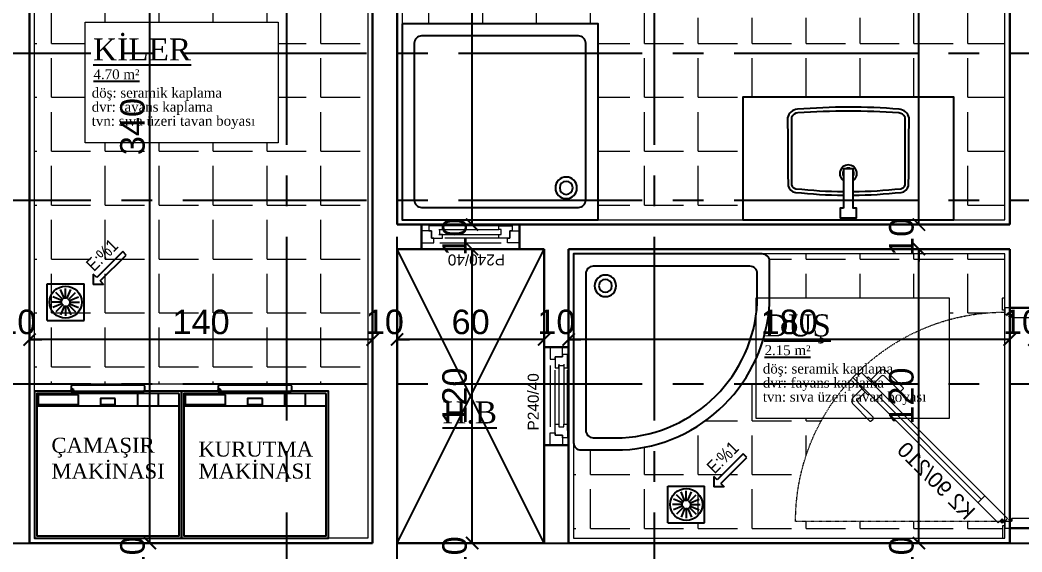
# Model space of a CAD drawing. Header units: millimetres. Extents: x 2778 to 13672, y 1832 to 5175.
# Drawn here: x 12277.3 to 12686.2, y 3661.6 to 3878.7 of the extents above; entities that cross this region are included whole.
import ezdxf

# ---------------------------------------------------------------- set-up
doc = ezdxf.new("R2010")
doc.units = ezdxf.units.MM
for name, pattern in [('CENTER2', [112.5, 75, -12.5, 12.5, -12.5]), ('DASHDOT2', [12.7, 6.35, -3.175, 0, -3.175]), ('DOTX2', [0.5, 0, -0.5])]:
    doc.linetypes.add(name, pattern=pattern)
doc.layers.add('7-DCR-FRN', color=8, linetype='Continuous')
doc.layers.add('Yazi', color=7, linetype='Continuous')
for name, color, linetype, lineweight in [('aks', 251, 'DASHDOT2', 35), ('duvar', 232, 'Continuous', 30), ('ince', 37, 'Continuous', 0), ('iz', 1, 'DOTX2', 20), ('kapı', 3, 'Continuous', 18), ('pencere', 4, 'Continuous', 18), ('sıva iç', 21, 'Continuous', 0), ('tefriş', 252, 'Continuous', 5), ('yazı', 11, 'Continuous', 20), ('z - tarama', 251, 'Continuous', 18), ('ölçü dış', 192, 'Continuous', 20), ('ÖLÇÜ İÇ', 7, 'Continuous', 9)]:
    doc.layers.add(name, color=color, linetype=linetype, lineweight=lineweight)
doc.styles.get("Standard").update_dxf_attribs({"font": 'arial.ttf'})
doc.styles.add('swis', font='swissc.ttf', dxfattribs={"height": 10})
doc.styles.add('Times roman', font='times.ttf')
doc.dimstyles.new('zulay iç ölçü', dxfattribs={"dimtxt": 10, "dimasz": 5, "dimexe": 0.18, "dimexo": 0, "dimgap": 2, "dimtad": 3, "dimdec": 0, "dimzin": 0, "dimdsep": 46, "dimtxsty": 'Standard', "dimblk": 'ARCHTICK', "dimcen": 0.09, "dimse1": 1, "dimse2": 1, "dimadec": 0, "dimazin": 0, "dimtfac": 1, "dimtdec": 0, "dimtix": 1, "dimtofl": 0, "dimtmove": 0, "dimatfit": 3, "dimldrblk": 'ARCHTICK', "dimfxl": 1, "dimtolj": 1, "dimtzin": 0, "dimarcsym": 0})
pattern_1 = [(0, (-1051519.92, 409725.164), (0, 22), [16, -6]), (90, (-1051519.92, 409725.164), (-22, 1e-15), [16, -6])]

# ---------------------------------------------------------------- blocks, each defined once
blk = doc.blocks.new('*U489')
at = {"layer": '7-DCR-FRN', "linetype": 'Continuous'}
for points in [[(15.5, 5, 0.414214), (15, 4.5), (15, 3, 0.414214), (15.5, 2.5), (44.5, 2.5, 0.414214), (45, 3), (45, 5), (60, 5), (60, 65), (0, 65), (0, 5)], [(45, 5), (15.5, 5, 0.414214), (15, 4.5), (15, 3, 0.414214), (15.5, 2.5), (44.5, 2.5, 0.414214), (45, 3)]]:
    blk.add_lwpolyline(points, format="xyb", close=True, dxfattribs=at)
for points in [[(1, 6), (59, 6), (59, 64), (1, 64)], [(1, 6), (59, 6), (59, 11), (1, 11)], [(1, 6), (18, 6), (18, 11), (1, 11)], [(27, 8), (33, 8), (33, 10.5), (27, 10.5)], [(42, 6.5), (58.5, 6.5), (58.5, 10.5), (42, 10.5)]]:
    blk.add_lwpolyline(points, close=True, dxfattribs=at)
blk.add_lwpolyline([(9.5, 6), (9.5, 11)], dxfattribs=at)
for radius in [0.5, 0.25]:
    blk.add_circle((44.5, 4.5), radius, dxfattribs=at)
blk = doc.blocks.new('eğim çizgisi')
at = {"layer": 'Yazi'}
for p, q in [((1343.11, 4120.2), (1332.51, 4109.59)), ((1333.92, 4108.18), (1344.53, 4118.78)), ((1344.53, 4118.78), (1343.11, 4120.2)), ((1331.09, 4111.01), (1331.09, 4106.76)), ((1332.51, 4109.59), (1331.09, 4111.01)), ((1312.34, 4092.04), (1312.34, 4107.04)), ((1312.34, 4107.04), (1327.34, 4107.04)), ((1327.34, 4092.04), (1327.34, 4107.04)), ((1335.34, 4106.76), (1331.09, 4106.76)), ((1333.92, 4108.18), (1335.34, 4106.76)), ((1318.54, 4100.08), (1314.65, 4101.7)), ((1318.85, 4100.54), (1315.87, 4103.52)), ((1319.31, 4100.84), (1317.69, 4104.74)), ((1319.84, 4100.95), (1319.84, 4105.17)), ((1320.38, 4100.84), (1322, 4104.74)), ((1320.84, 4100.54), (1323.82, 4103.52)), ((1321.14, 4100.08), (1325.04, 4101.7)), ((1318.44, 4099.54), (1314.22, 4099.54)), ((1318.54, 4099.01), (1314.65, 4097.39)), ((1318.85, 4098.55), (1315.87, 4095.57)), ((1319.31, 4098.24), (1317.69, 4094.35)), ((1319.84, 4098.14), (1319.84, 4093.92)), ((1320.38, 4098.24), (1322, 4094.35)), ((1320.84, 4098.55), (1323.82, 4095.57)), ((1321.14, 4099.01), (1325.04, 4097.39)), ((1321.25, 4099.54), (1325.47, 4099.54)), ((1312.34, 4092.04), (1327.34, 4092.04))]:
    blk.add_line(p, q, dxfattribs=at)
blk.add_circle((1319.84, 4099.54), 6.56, dxfattribs=at)
at = {"layer": 'Yazi', "style": 'swis'}
blk.add_text('E:%%%1', height=5.335, rotation=45, dxfattribs=at).set_placement((1331.42, 4111.73))
blk = doc.blocks.new('sadsfsfsf')
at = {"layer": 'ince'}
for p, q in [((0.7, 0), (-0.7, 0)), ((0, 0.7), (0, -0.7))]:
    blk.add_line(p, q, dxfattribs=at)
for radius in [0.6, 0.45]:
    blk.add_circle((0, 0), radius, dxfattribs=at)
blk = doc.blocks.new('eddeded')
at = {"layer": 'duvar'}
for p, q in [((-48.21, 54.38), (-38.21, 54.38)), ((-48.21, -35.62), (-38.21, -35.62))]:
    blk.add_line(p, q, dxfattribs=at)
at = {"layer": 'ince'}
blk.add_line((-26.6, -23.78), (15.13, 17.96), dxfattribs=at)
for points in [[(-50.21, 53.38), (-50.96, 53.38, -0.414214), (-51.21, 53.63), (-51.21, 58.13, -0.414214), (-50.96, 58.38), (-50.21, 58.38)], [(-36.21, 53.38), (-35.46, 53.38, 0.414214), (-35.21, 53.63), (-35.21, 58.13, 0.414214), (-35.46, 58.38), (-36.21, 58.38)], [(-50.21, -34.62), (-50.96, -34.62, 0.414214), (-51.21, -34.87), (-51.21, -39.37, 0.414214), (-50.96, -39.62), (-50.21, -39.62)], [(-36.21, -34.62), (-35.46, -34.62, -0.414214), (-35.21, -34.87), (-35.21, -39.37, -0.414214), (-35.46, -39.62), (-36.21, -39.62)]]:
    blk.add_lwpolyline(points, format="xyb", dxfattribs=at)
for points in [[(-39.11, 51.33), (-39.11, 50.38), (-37.81, 50.68), (-37.81, 50.81, -0.112206), (-37.91, 50.76), (-38.72, 50.57, -0.482314), (-39.02, 50.82), (-39.02, 51.24, -0.414214), (-38.77, 51.49), (-37.97, 51.49, -0.170049), (-37.81, 51.43), (-37.81, 51.58), (-38.86, 51.58, 0.414214)], [(17.08, 23.59), (18.49, 25), (14.96, 28.54, 0.414214), (12.13, 28.54), (5.41, 21.82, 0.414214), (5.41, 21.11), (6.12, 20.4, 0.414214), (6.83, 20.4), (12.84, 26.41, -0.414214), (14.25, 26.41)], [(20.76, 19.91), (22.17, 21.32), (25.71, 17.79, -0.414214), (25.71, 14.96), (18.99, 8.24, -0.414214), (18.28, 8.24), (17.58, 8.95, -0.414214), (17.58, 9.66), (23.59, 15.67, 0.414214), (23.59, 17.08)], [(-39.11, -31.62), (-39.11, -32.57, 0.414214), (-38.86, -32.82), (-37.81, -32.82), (-37.81, -32.67, -0.170049), (-37.97, -32.73), (-38.77, -32.73, -0.414214), (-39.02, -32.48), (-39.02, -32.06, -0.482314), (-38.72, -31.81), (-37.91, -32, -0.112206), (-37.81, -32.05), (-37.81, -31.92)]]:
    blk.add_lwpolyline(points, format="xyb", close=True, dxfattribs=at)
for points in [[(20.04, 25.7), (19.62, 26.12), (15.96, 22.47), (16.38, 22.04)], [(22.87, 22.87), (23.29, 22.44), (19.64, 18.79), (19.21, 19.21)]]:
    blk.add_lwpolyline(points, dxfattribs=at)
at = {"layer": 'iz', "ltscale": 0.1}
for p, q in [((-48.21, -35.62), (-48.21, 54.38)), ((-38.21, -35.62), (-38.21, 54.38)), ((-36.21, -32.82), (49.19, -32.82))]:
    blk.add_line(p, q, dxfattribs=at)
blk.add_arc((-36.22, -32.83), 85.41, 0.0042, 89.9958, dxfattribs=at)
at = {"layer": 'kapı'}
for p, q in [((13.72, 19.37), (16.54, 16.54)), ((-28.02, -22.36), (-25.19, -25.19))]:
    blk.add_line(p, q, dxfattribs=at)
for points in [[(-36.21, 54.38), (-36.21, 51.58), (-38.86, 51.58, 0.414214), (-39.11, 51.33), (-39.11, 50.38), (-50.21, 50.38), (-50.21, 54.38)], [(-50.21, -35.62), (-50.21, -31.62), (-39.11, -31.62), (-39.11, -32.57, 0.414214), (-38.86, -32.82), (-36.21, -32.82), (-36.21, -35.62), (-36.21, -35.62)]]:
    blk.add_lwpolyline(points, format="xyb", dxfattribs=at)
blk.add_lwpolyline([(-36.21, -32.82), (-35.15, -31.76), (-33.46, -33.46), (25.87, 25.87), (24.17, 27.57), (23.47, 26.86), (22.33, 27.99), (-37.35, -31.69), (-36.21, -32.82)], dxfattribs=at)
at = {"layer": 'sıva iç'}
for p, q in [((-48.21, 54.38), (-50.21, 54.38)), ((-38.21, 54.38), (-36.21, 54.38)), ((-48.21, -35.62), (-50.21, -35.62)), ((-36.21, -35.62), (-38.21, -35.62))]:
    blk.add_line(p, q, dxfattribs=at)
at = {"layer": 'ölçü dış'}
blk.add_line((-38.21, -35.62), (-48.21, -35.62), dxfattribs=at)
at = {"layer": 'ince', "rotation": 90}
blk.add_blockref('sadsfsfsf', (-35.15, -32.82), dxfattribs=at)
at = {"layer": 'yazı'}
blk.add_text('K2 90/210', height=6.328, rotation=45, dxfattribs=at).set_placement((-20.24, -32.71))
blk = doc.blocks.new('*U39')
at = {"layer": '7-DCR-FRN'}
for points in [[(0, 3), (0, 80), (77, 80, -0.414214), (80, 77), (80, 60, -0.383838), (20, 0), (3, 0, -0.414214)], [(0, 3), (0, 80), (77, 80, -0.414214), (80, 77), (80, 60, -0.383838), (20, 0), (3, 0, -0.414214)], [(5, 8), (5, 72, -0.414214), (8, 75), (72, 75, -0.414214), (75, 72), (75, 60.13, -0.382578), (19.87, 5), (8, 5, -0.414214)]]:
    blk.add_lwpolyline(points, format="xyb", close=True, dxfattribs=at)
for radius in [4.4, 2.65]:
    blk.add_circle((13, 67), radius, dxfattribs=at)
blk = doc.blocks.new('HJHJJKJK')
at = {"layer": 'duvar'}
for p, q in [((755300.98, -267417.82), (755300.98, -267427.82)), ((755340.98, -267417.82), (755340.98, -267427.82))]:
    blk.add_line(p, q, dxfattribs=at)
at = {"layer": 'ince'}
for p, q in [((755333.48, -267420.32), (755308.48, -267420.32)), ((755306.98, -267422.32), (755331.48, -267422.32)), ((755306.98, -267427.32), (755331.48, -267427.32))]:
    blk.add_line(p, q, dxfattribs=at)
for points in [[(755333.98, -267423.82), (755309.48, -267423.82)], [(755333.98, -267425.82), (755309.48, -267425.82)]]:
    blk.add_lwpolyline(points, dxfattribs=at)
at = {"layer": 'iz'}
for p, q in [((755300.98, -267417.82), (755340.98, -267417.82)), ((755340.98, -267427.82), (755300.98, -267427.82))]:
    blk.add_line(p, q, dxfattribs=at)
at = {"layer": 'pencere'}
for points in [[(755300.98, -267420.32), (755305.98, -267420.32), (755305.98, -267422.32), (755304.98, -267422.32), (755304.98, -267425.32), (755300.98, -267425.32)], [(755340.98, -267420.32), (755335.98, -267420.32), (755335.98, -267422.32), (755336.98, -267422.32), (755336.98, -267425.32), (755340.98, -267425.32)]]:
    blk.add_lwpolyline(points, dxfattribs=at)
for points in [[(755303.98, -267425.32), (755304.98, -267425.32), (755304.98, -267422.32), (755309.48, -267422.32), (755309.48, -267423.82), (755308.48, -267423.82), (755308.48, -267425.82), (755309.48, -267425.82), (755309.48, -267427.32), (755303.98, -267427.32)], [(755337.98, -267425.32), (755336.98, -267425.32), (755336.98, -267422.32), (755332.48, -267422.32), (755332.48, -267423.82), (755333.48, -267423.82), (755333.48, -267425.82), (755332.48, -267425.82), (755332.48, -267427.32), (755337.98, -267427.32)]]:
    blk.add_lwpolyline(points, close=True, dxfattribs=at)
at = {"layer": 'yazı'}
blk.add_text('P240/40', height=4.491, dxfattribs=at).set_placement((755306.93, -267415.63))
blk = doc.blocks.new('*U317')
at = {"layer": '7-DCR-FRN'}
for points in [[(-32.5, -25), (32.5, -25), (48.5, -25), (48.5, 25), (32.5, 25), (-32.5, 25), (-37.5, 25), (-37.5, -25)], [(7.5, 20.33), (8.86, 20.33), (8.86, 24.19), (7.5, 24.19), (3.5, 24.19), (2.14, 24.19), (2.14, 20.33), (3.5, 20.33), (3.5, 4.19), (7.5, 4.19)]]:
    blk.add_lwpolyline(points, close=True, dxfattribs=at)
for points in [[(3.5, 15, 0.024321), (-16.06, 13.85, 0.320193), (-19.1, 11.15, 0.000772), (-19.28, -16.53, 0.334549), (-15.19, -20.08)], [(3.5, 13.5, 0.024302), (-15.9, 12.36, 0.320193), (-17.63, 10.82, 0.000005), (-17.63, -16.78)], [(-15.17, -18.58, 0.017241), (5.5, -19.29, 0.01717), (26.09, -18.59, 0.280439), (28.63, -16.78, -0.000001), (28.63, 10.82, 0.320193), (26.9, 12.36, 0.024302), (7.5, 13.5)], [(26.28, -20.08, 0.32911), (30.28, -16.53, 0.000772), (30.1, 11.15, 0.320193), (27.06, 13.85, 0.024321), (7.5, 15)], [(3.5, 9.04, 0.734238), (5.5, 2.67, 0.734238), (7.5, 9.04)], [(3.49, 7.18, 0.24035), (3.5, 5.14, 0.24035)], [(4.42, 4.19, 0.125276), (5.5, 3.92, 0.125276), (6.58, 4.19, 0.125276)], [(7.5, 5.14, 0.24035), (7.51, 7.18)], [(-15.28, -20.08, 0.022071), (5.5, -20.99, 0.01725), (26.28, -20.08, -0.004899), (26.19, -20.08)]]:
    blk.add_lwpolyline(points, format="xyb", dxfattribs=at)
blk.add_arc((-14.88, -15.59), 3, 203.4085, 266.0639, dxfattribs=at)
blk = doc.blocks.new('*U34')
at = {"layer": '7-DCR-FRN'}
blk.add_lwpolyline([(80, 0), (0, 0), (0, 80), (80, 80)], close=True, dxfattribs=at)
blk.add_lwpolyline([(80, 0), (0, 0), (0, 80), (80, 80)], close=True, dxfattribs=at)
blk.add_lwpolyline([(72, 5), (8, 5, -0.414214), (5, 8), (5, 72, -0.414214), (8, 75), (72, 75, -0.414214), (75, 72), (75, 8, -0.414214)], format="xyb", close=True, dxfattribs=at)
for radius in [4.4, 2.65]:
    blk.add_circle((13, 67), radius, dxfattribs=at)
blk = doc.blocks.new('_ArchTick')
at = {"color": 0, "linetype": 'ByBlock', "const_width": 0.15}
blk.add_lwpolyline([(-0.5, -0.5), (0.5, 0.5)], dxfattribs=at)
blk = doc.blocks.new('*D3300')
at = {"layer": 'Defpoints', "color": 0, "transparency": 16777216}
for p in [(12330.32, 3665.23), (12330.32, 3665.23), (12330.32, 3655.23)]:
    blk.add_point(p, dxfattribs=at)
at = {"layer": 'ÖLÇÜ İÇ', "color": 0, "lineweight": -2, "transparency": 16777216}
for p, q in [((12330.32, 3665.23), (12330.32, 3670.23)), ((12330.32, 3655.23), (12330.32, 3650.23))]:
    blk.add_line(p, q, dxfattribs=at)
at = {"layer": 'ÖLÇÜ İÇ', "color": 0, "lineweight": -2, "transparency": 16777216, "xscale": 5, "yscale": 5, "zscale": 5}
for p, rotation in [((12330.32, 3665.23), 270), ((12330.32, 3655.23), 90)]:
    blk.add_blockref('_ArchTick', p, dxfattribs=dict(at, rotation=rotation))
at = {"layer": 'ÖLÇÜ İÇ', "color": 0, "transparency": 16777216, "insert": (12323.22, 3660.23), "char_height": 10, "attachment_point": 5, "rotation": 90}
blk.add_mtext('\\A1;10', dxfattribs=at)
blk = doc.blocks.new('*D3301')
at = {"layer": 'Defpoints', "color": 0, "transparency": 16777216}
for p in [(12330.32, 4005.23), (12330.32, 4005.23), (12330.32, 3665.23)]:
    blk.add_point(p, dxfattribs=at)
at = {"layer": 'ÖLÇÜ İÇ', "color": 0, "lineweight": -2, "transparency": 16777216}
blk.add_line((12330.32, 3665.23), (12330.32, 4005.23), dxfattribs=at)
at = {"layer": 'ÖLÇÜ İÇ', "color": 0, "lineweight": -2, "transparency": 16777216, "xscale": 5, "yscale": 5, "zscale": 5}
for p, rotation in [((12330.32, 4005.23), 90), ((12330.32, 3665.23), 270)]:
    blk.add_blockref('_ArchTick', p, dxfattribs=dict(at, rotation=rotation))
at = {"layer": 'ÖLÇÜ İÇ', "color": 0, "transparency": 16777216, "insert": (12323.21, 3835.23), "char_height": 10, "attachment_point": 5, "rotation": 90}
blk.add_mtext('\\A1;340', dxfattribs=at)
blk = doc.blocks.new('*D3307')
at = {"layer": 'Defpoints', "color": 0, "transparency": 16777216}
for p in [(12461.78, 3665.23), (12462.39, 3665.23), (12462.39, 3655.23)]:
    blk.add_point(p, dxfattribs=at)
at = {"layer": 'ÖLÇÜ İÇ', "color": 0, "lineweight": -2, "transparency": 16777216}
for p, q in [((12461.78, 3665.23), (12461.78, 3670.23)), ((12461.78, 3655.23), (12461.78, 3650.23))]:
    blk.add_line(p, q, dxfattribs=at)
at = {"layer": 'ÖLÇÜ İÇ', "color": 0, "lineweight": -2, "transparency": 16777216, "xscale": 5, "yscale": 5, "zscale": 5}
for p, rotation in [((12461.78, 3665.23), 270), ((12461.78, 3655.23), 90)]:
    blk.add_blockref('_ArchTick', p, dxfattribs=dict(at, rotation=rotation))
at = {"layer": 'ÖLÇÜ İÇ', "color": 0, "transparency": 16777216, "insert": (12454.67, 3660.23), "char_height": 10, "attachment_point": 5, "rotation": 90}
blk.add_mtext('\\A1;10', dxfattribs=at)
blk = doc.blocks.new('*D3308')
at = {"layer": 'Defpoints', "color": 0, "transparency": 16777216}
for p in [(12461.78, 3785.23), (12461.78, 3785.23), (12462.39, 3665.23)]:
    blk.add_point(p, dxfattribs=at)
at = {"layer": 'ÖLÇÜ İÇ', "color": 0, "lineweight": -2, "transparency": 16777216}
blk.add_line((12461.78, 3665.23), (12461.78, 3785.23), dxfattribs=at)
at = {"layer": 'ÖLÇÜ İÇ', "color": 0, "lineweight": -2, "transparency": 16777216, "xscale": 5, "yscale": 5, "zscale": 5}
for p, rotation in [((12461.78, 3785.23), 90), ((12461.78, 3665.23), 270)]:
    blk.add_blockref('_ArchTick', p, dxfattribs=dict(at, rotation=rotation))
at = {"layer": 'ÖLÇÜ İÇ', "color": 0, "transparency": 16777216, "insert": (12454.67, 3725.23), "char_height": 10, "attachment_point": 5, "rotation": 90}
blk.add_mtext('\\A1;120', dxfattribs=at)
blk = doc.blocks.new('*D3309')
at = {"layer": 'Defpoints', "color": 0, "transparency": 16777216}
for p in [(12461.78, 3795.23), (12461.78, 3795.23), (12461.78, 3785.23)]:
    blk.add_point(p, dxfattribs=at)
at = {"layer": 'ÖLÇÜ İÇ', "color": 0, "lineweight": -2, "transparency": 16777216}
for p, q in [((12461.78, 3795.23), (12461.78, 3800.23)), ((12461.78, 3785.23), (12461.78, 3780.23))]:
    blk.add_line(p, q, dxfattribs=at)
at = {"layer": 'ÖLÇÜ İÇ', "color": 0, "lineweight": -2, "transparency": 16777216, "xscale": 5, "yscale": 5, "zscale": 5}
for p, rotation in [((12461.78, 3795.23), 270), ((12461.78, 3785.23), 90)]:
    blk.add_blockref('_ArchTick', p, dxfattribs=dict(at, rotation=rotation))
at = {"layer": 'ÖLÇÜ İÇ', "color": 0, "transparency": 16777216, "insert": (12454.67, 3790.23), "char_height": 10, "attachment_point": 5, "rotation": 90}
blk.add_mtext('\\A1;10', dxfattribs=at)
blk = doc.blocks.new('*D3310')
at = {"layer": 'Defpoints', "color": 0, "transparency": 16777216}
for p in [(12461.78, 3990.23), (12461.78, 3990.23), (12461.78, 3795.23)]:
    blk.add_point(p, dxfattribs=at)
at = {"layer": 'ÖLÇÜ İÇ', "color": 0, "lineweight": -2, "transparency": 16777216}
blk.add_line((12461.78, 3795.23), (12461.78, 3990.23), dxfattribs=at)
at = {"layer": 'ÖLÇÜ İÇ', "color": 0, "lineweight": -2, "transparency": 16777216, "xscale": 5, "yscale": 5, "zscale": 5}
for p, rotation in [((12461.78, 3990.23), 90), ((12461.78, 3795.23), 270)]:
    blk.add_blockref('_ArchTick', p, dxfattribs=dict(at, rotation=rotation))
at = {"layer": 'ÖLÇÜ İÇ', "color": 0, "transparency": 16777216, "insert": (12454.67, 3892.73), "char_height": 10, "attachment_point": 5, "rotation": 90}
blk.add_mtext('\\A1;195', dxfattribs=at)
blk = doc.blocks.new('*D3318')
at = {"layer": 'Defpoints', "color": 0, "transparency": 16777216}
for p in [(12643.67, 3665.23), (12644.12, 3665.23), (12643.67, 3655.23)]:
    blk.add_point(p, dxfattribs=at)
at = {"layer": 'ÖLÇÜ İÇ', "color": 0, "lineweight": -2, "transparency": 16777216}
for p, q in [((12644.12, 3665.23), (12644.12, 3670.23)), ((12644.12, 3655.23), (12644.12, 3650.23))]:
    blk.add_line(p, q, dxfattribs=at)
at = {"layer": 'ÖLÇÜ İÇ', "color": 0, "lineweight": -2, "transparency": 16777216, "xscale": 5, "yscale": 5, "zscale": 5}
for p, rotation in [((12644.12, 3665.23), 270), ((12644.12, 3655.23), 90)]:
    blk.add_blockref('_ArchTick', p, dxfattribs=dict(at, rotation=rotation))
at = {"layer": 'ÖLÇÜ İÇ', "color": 0, "transparency": 16777216, "insert": (12637.01, 3660.23), "char_height": 10, "attachment_point": 5, "rotation": 90}
blk.add_mtext('\\A1;10', dxfattribs=at)
blk = doc.blocks.new('*D3319')
at = {"layer": 'Defpoints', "color": 0, "transparency": 16777216}
for p in [(12644.12, 3785.23), (12644.12, 3785.23), (12643.67, 3665.23)]:
    blk.add_point(p, dxfattribs=at)
at = {"layer": 'ÖLÇÜ İÇ', "color": 0, "lineweight": -2, "transparency": 16777216}
blk.add_line((12644.12, 3665.23), (12644.12, 3785.23), dxfattribs=at)
at = {"layer": 'ÖLÇÜ İÇ', "color": 0, "lineweight": -2, "transparency": 16777216, "xscale": 5, "yscale": 5, "zscale": 5}
for p, rotation in [((12644.12, 3785.23), 90), ((12644.12, 3665.23), 270)]:
    blk.add_blockref('_ArchTick', p, dxfattribs=dict(at, rotation=rotation))
at = {"layer": 'ÖLÇÜ İÇ', "color": 0, "transparency": 16777216, "insert": (12637.01, 3725.23), "char_height": 10, "attachment_point": 5, "rotation": 90}
blk.add_mtext('\\A1;120', dxfattribs=at)
blk = doc.blocks.new('*D3320')
at = {"layer": 'Defpoints', "color": 0, "transparency": 16777216}
for p in [(12644.12, 3795.23), (12644.12, 3795.23), (12644.12, 3785.23)]:
    blk.add_point(p, dxfattribs=at)
at = {"layer": 'ÖLÇÜ İÇ', "color": 0, "lineweight": -2, "transparency": 16777216}
for p, q in [((12644.12, 3795.23), (12644.12, 3800.23)), ((12644.12, 3785.23), (12644.12, 3780.23))]:
    blk.add_line(p, q, dxfattribs=at)
at = {"layer": 'ÖLÇÜ İÇ', "color": 0, "lineweight": -2, "transparency": 16777216, "xscale": 5, "yscale": 5, "zscale": 5}
for p, rotation in [((12644.12, 3795.23), 270), ((12644.12, 3785.23), 90)]:
    blk.add_blockref('_ArchTick', p, dxfattribs=dict(at, rotation=rotation))
at = {"layer": 'ÖLÇÜ İÇ', "color": 0, "transparency": 16777216, "insert": (12637.01, 3790.23), "char_height": 10, "attachment_point": 5, "rotation": 90}
blk.add_mtext('\\A1;10', dxfattribs=at)
blk = doc.blocks.new('*D3321')
at = {"layer": 'Defpoints', "color": 0, "transparency": 16777216}
for p in [(12644.12, 4005.23), (12644.12, 4005.23), (12644.12, 3795.23)]:
    blk.add_point(p, dxfattribs=at)
at = {"layer": 'ÖLÇÜ İÇ', "color": 0, "lineweight": -2, "transparency": 16777216}
blk.add_line((12644.12, 3795.23), (12644.12, 4005.23), dxfattribs=at)
at = {"layer": 'ÖLÇÜ İÇ', "color": 0, "lineweight": -2, "transparency": 16777216, "xscale": 5, "yscale": 5, "zscale": 5}
for p, rotation in [((12644.12, 4005.23), 90), ((12644.12, 3795.23), 270)]:
    blk.add_blockref('_ArchTick', p, dxfattribs=dict(at, rotation=rotation))
at = {"layer": 'ÖLÇÜ İÇ', "color": 0, "transparency": 16777216, "insert": (12637.01, 3900.23), "char_height": 10, "attachment_point": 5, "rotation": 90}
blk.add_mtext('\\A1;210', dxfattribs=at)
blk = doc.blocks.new('*D3200')
at = {"layer": 'Defpoints', "color": 0, "transparency": 16777216}
for p in [(12681.17, 3748.33), (12681.17, 3748.33), (12691.17, 3748.33)]:
    blk.add_point(p, dxfattribs=at)
at = {"layer": 'ÖLÇÜ İÇ', "color": 0, "lineweight": -2, "transparency": 16777216}
for p, q in [((12681.17, 3748.33), (12676.17, 3748.33)), ((12691.17, 3748.33), (12696.17, 3748.33))]:
    blk.add_line(p, q, dxfattribs=at)
at = {"layer": 'ÖLÇÜ İÇ', "color": 0, "lineweight": -2, "transparency": 16777216, "xscale": 5, "yscale": 5, "zscale": 5}
blk.add_blockref('_ArchTick', (12681.17, 3748.33), dxfattribs=at)
at = {"layer": 'ÖLÇÜ İÇ', "color": 0, "lineweight": -2, "transparency": 16777216, "xscale": 5, "yscale": 5, "zscale": 5, "rotation": 180}
blk.add_blockref('_ArchTick', (12691.17, 3748.33), dxfattribs=at)
at = {"layer": 'ÖLÇÜ İÇ', "color": 0, "transparency": 16777216, "insert": (12686.17, 3755.44), "char_height": 10, "attachment_point": 5}
blk.add_mtext('\\A1;10', dxfattribs=at)
blk = doc.blocks.new('*D3201')
at = {"layer": 'Defpoints', "color": 0, "transparency": 16777216}
for p in [(12501.17, 3748.33), (12501.17, 3748.33), (12681.17, 3748.33)]:
    blk.add_point(p, dxfattribs=at)
at = {"layer": 'ÖLÇÜ İÇ', "color": 0, "lineweight": -2, "transparency": 16777216}
blk.add_line((12681.17, 3748.33), (12501.17, 3748.33), dxfattribs=at)
at = {"layer": 'ÖLÇÜ İÇ', "color": 0, "lineweight": -2, "transparency": 16777216, "xscale": 5, "yscale": 5, "zscale": 5, "rotation": 180}
blk.add_blockref('_ArchTick', (12501.17, 3748.33), dxfattribs=at)
at = {"layer": 'ÖLÇÜ İÇ', "color": 0, "lineweight": -2, "transparency": 16777216, "xscale": 5, "yscale": 5, "zscale": 5}
blk.add_blockref('_ArchTick', (12681.17, 3748.33), dxfattribs=at)
at = {"layer": 'ÖLÇÜ İÇ', "color": 0, "transparency": 16777216, "insert": (12591.17, 3755.44), "char_height": 10, "attachment_point": 5}
blk.add_mtext('\\A1;180', dxfattribs=at)
blk = doc.blocks.new('*D3202')
at = {"layer": 'Defpoints', "color": 0, "transparency": 16777216}
for p in [(12491.17, 3748.33), (12491.17, 3748.33), (12501.17, 3748.33)]:
    blk.add_point(p, dxfattribs=at)
at = {"layer": 'ÖLÇÜ İÇ', "color": 0, "lineweight": -2, "transparency": 16777216}
for p, q in [((12491.17, 3748.33), (12486.17, 3748.33)), ((12501.17, 3748.33), (12506.17, 3748.33))]:
    blk.add_line(p, q, dxfattribs=at)
at = {"layer": 'ÖLÇÜ İÇ', "color": 0, "lineweight": -2, "transparency": 16777216, "xscale": 5, "yscale": 5, "zscale": 5}
blk.add_blockref('_ArchTick', (12491.17, 3748.33), dxfattribs=at)
at = {"layer": 'ÖLÇÜ İÇ', "color": 0, "lineweight": -2, "transparency": 16777216, "xscale": 5, "yscale": 5, "zscale": 5, "rotation": 180}
blk.add_blockref('_ArchTick', (12501.17, 3748.33), dxfattribs=at)
at = {"layer": 'ÖLÇÜ İÇ', "color": 0, "transparency": 16777216, "insert": (12496.17, 3755.44), "char_height": 10, "attachment_point": 5}
blk.add_mtext('\\A1;10', dxfattribs=at)
blk = doc.blocks.new('*D3203')
at = {"layer": 'Defpoints', "color": 0, "transparency": 16777216}
for p in [(12431.17, 3748.33), (12431.17, 3748.33), (12491.17, 3748.33)]:
    blk.add_point(p, dxfattribs=at)
at = {"layer": 'ÖLÇÜ İÇ', "color": 0, "lineweight": -2, "transparency": 16777216}
blk.add_line((12491.17, 3748.33), (12431.17, 3748.33), dxfattribs=at)
at = {"layer": 'ÖLÇÜ İÇ', "color": 0, "lineweight": -2, "transparency": 16777216, "xscale": 5, "yscale": 5, "zscale": 5, "rotation": 180}
blk.add_blockref('_ArchTick', (12431.17, 3748.33), dxfattribs=at)
at = {"layer": 'ÖLÇÜ İÇ', "color": 0, "lineweight": -2, "transparency": 16777216, "xscale": 5, "yscale": 5, "zscale": 5}
blk.add_blockref('_ArchTick', (12491.17, 3748.33), dxfattribs=at)
at = {"layer": 'ÖLÇÜ İÇ', "color": 0, "transparency": 16777216, "insert": (12461.17, 3755.44), "char_height": 10, "attachment_point": 5}
blk.add_mtext('\\A1;60', dxfattribs=at)
blk = doc.blocks.new('*D3204')
at = {"layer": 'Defpoints', "color": 0, "transparency": 16777216}
for p in [(12421.17, 3748.33), (12421.17, 3748.33), (12431.17, 3748.33)]:
    blk.add_point(p, dxfattribs=at)
at = {"layer": 'ÖLÇÜ İÇ', "color": 0, "lineweight": -2, "transparency": 16777216}
for p, q in [((12421.17, 3748.33), (12416.17, 3748.33)), ((12431.17, 3748.33), (12436.17, 3748.33))]:
    blk.add_line(p, q, dxfattribs=at)
at = {"layer": 'ÖLÇÜ İÇ', "color": 0, "lineweight": -2, "transparency": 16777216, "xscale": 5, "yscale": 5, "zscale": 5}
blk.add_blockref('_ArchTick', (12421.17, 3748.33), dxfattribs=at)
at = {"layer": 'ÖLÇÜ İÇ', "color": 0, "lineweight": -2, "transparency": 16777216, "xscale": 5, "yscale": 5, "zscale": 5, "rotation": 180}
blk.add_blockref('_ArchTick', (12431.17, 3748.33), dxfattribs=at)
at = {"layer": 'ÖLÇÜ İÇ', "color": 0, "transparency": 16777216, "insert": (12426.17, 3755.44), "char_height": 10, "attachment_point": 5}
blk.add_mtext('\\A1;10', dxfattribs=at)
blk = doc.blocks.new('*D3205')
at = {"layer": 'Defpoints', "color": 0, "transparency": 16777216}
for p in [(12281.17, 3748.33), (12281.17, 3748.33), (12421.17, 3748.33)]:
    blk.add_point(p, dxfattribs=at)
at = {"layer": 'ÖLÇÜ İÇ', "color": 0, "lineweight": -2, "transparency": 16777216}
blk.add_line((12421.17, 3748.33), (12281.17, 3748.33), dxfattribs=at)
at = {"layer": 'ÖLÇÜ İÇ', "color": 0, "lineweight": -2, "transparency": 16777216, "xscale": 5, "yscale": 5, "zscale": 5, "rotation": 180}
blk.add_blockref('_ArchTick', (12281.17, 3748.33), dxfattribs=at)
at = {"layer": 'ÖLÇÜ İÇ', "color": 0, "lineweight": -2, "transparency": 16777216, "xscale": 5, "yscale": 5, "zscale": 5}
blk.add_blockref('_ArchTick', (12421.17, 3748.33), dxfattribs=at)
at = {"layer": 'ÖLÇÜ İÇ', "color": 0, "transparency": 16777216, "insert": (12351.17, 3755.44), "char_height": 10, "attachment_point": 5}
blk.add_mtext('\\A1;140', dxfattribs=at)
blk = doc.blocks.new('*D3206')
at = {"layer": 'Defpoints', "color": 0, "transparency": 16777216}
for p in [(12271.17, 3748.33), (12271.17, 3748.33), (12281.17, 3748.33)]:
    blk.add_point(p, dxfattribs=at)
at = {"layer": 'ÖLÇÜ İÇ', "color": 0, "lineweight": -2, "transparency": 16777216}
for p, q in [((12271.17, 3748.33), (12266.17, 3748.33)), ((12281.17, 3748.33), (12286.17, 3748.33))]:
    blk.add_line(p, q, dxfattribs=at)
at = {"layer": 'ÖLÇÜ İÇ', "color": 0, "lineweight": -2, "transparency": 16777216, "xscale": 5, "yscale": 5, "zscale": 5}
blk.add_blockref('_ArchTick', (12271.17, 3748.33), dxfattribs=at)
at = {"layer": 'ÖLÇÜ İÇ', "color": 0, "lineweight": -2, "transparency": 16777216, "xscale": 5, "yscale": 5, "zscale": 5, "rotation": 180}
blk.add_blockref('_ArchTick', (12281.17, 3748.33), dxfattribs=at)
at = {"layer": 'ÖLÇÜ İÇ', "color": 0, "transparency": 16777216, "insert": (12276.17, 3755.44), "char_height": 10, "attachment_point": 5}
blk.add_mtext('\\A1;10', dxfattribs=at)

msp = doc.modelspace()

# ---------------------------------------------------------------- hatches: boundary and pattern name
at = {"layer": 'z - tarama', "true_color": 0xffffff}
h = msp.add_hatch(dxfattribs=at)
h.set_pattern_fill('ANGLE', scale=80, style=0)
h.set_pattern_definition(pattern_1)
h.paths.add_polyline_path([(12861.17, 4105.23), (12969.17, 4105.23), (12969.17, 4113.87), (12968.17, 4113.87), (12968.17, 4118.87), (12969.17, 4118.87), (12969.17, 4233.23), (12946.83, 4233.23), (12946.83, 4232.23), (12941.83, 4232.23), (12941.83, 4233.23), (12938.83, 4233.23), (12861.17, 4233.23)])
h.paths.add_polyline_path([(12861.17, 4060.23), (12969.17, 4060.23), (12969.17, 4105.23), (12861.17, 4105.23)])
h.paths.add_polyline_path([(12861.17, 4017.23), (12864.23, 4017.23), (12864.23, 4018.23), (12869.23, 4018.23), (12869.23, 4017.23), (12872.23, 4017.23), (12957.23, 4017.23), (12957.23, 4018.23), (12962.23, 4018.23), (12962.23, 4017.23), (12969.17, 4017.23), (12969.17, 4020.87), (12968.17, 4020.87), (12968.17, 4025.87), (12969.17, 4025.87), (12969.17, 4028.87), (12969.17, 4060.23), (12861.17, 4060.23)])
h.paths.add_polyline_path([(12536.17, 4017.23), (12573.75, 4017.23), (12573.75, 4018.23), (12578.75, 4018.23), (12578.75, 4017.23), (12581.75, 4017.23), (12666.75, 4017.23), (12666.75, 4018.23), (12671.75, 4018.23), (12671.75, 4017.23), (12861.17, 4017.23), (12861.17, 4060.23), (12536.17, 4060.23)])
h.paths.add_polyline_path([(12536.17, 4060.23), (12861.17, 4060.23), (12861.17, 4105.23), (12536.17, 4105.23)])
h.paths.add_polyline_path([(12536.17, 4105.23), (12861.17, 4105.23), (12861.17, 4235.23), (12846.17, 4235.23), (12846.17, 4145.23), (12536.17, 4145.23)])
h.paths.add_polyline_path([(12849.08, 4232.23), (12853.83, 4232.23), (12853.83, 4232.48, -0.414214), (12853.58, 4232.23), (12848.83, 4232.23), (12848.83, 4232.48, 0.414214)], flags=16)
h.paths.add_polyline_path([(12431.17, 4105.23), (12536.17, 4105.23), (12536.17, 4143.23), (12499.28, 4143.23), (12499.28, 4142.23), (12494.28, 4142.23), (12494.28, 4143.23), (12491.28, 4143.23), (12431.17, 4143.23)])
h.paths.add_polyline_path([(12431.17, 4060.23), (12536.17, 4060.23), (12536.17, 4105.23), (12431.17, 4105.23)])
h.paths.add_polyline_path([(12431.17, 4017.23), (12536.17, 4017.23), (12536.17, 4060.23), (12431.17, 4060.23)])
h.paths.add_polyline_path([(12386.17, 4017.23), (12431.17, 4017.23), (12431.17, 4060.23), (12386.17, 4060.23)])
h.paths.add_polyline_path([(12386.17, 4060.23), (12431.17, 4060.23), (12431.17, 4105.23), (12386.17, 4105.23)])
h.paths.add_polyline_path([(12386.17, 4105.23), (12431.17, 4105.23), (12431.17, 4143.23), (12406.28, 4143.23), (12406.28, 4142.23), (12401.28, 4142.23), (12401.28, 4143.23), (12386.17, 4143.23)])
h.paths.add_polyline_path([(11948.17, 4105.23), (12386.17, 4105.23), (12386.17, 4143.23), (12360.63, 4143.23), (12360.63, 4142.23), (12355.63, 4142.23), (12355.63, 4143.23), (12352.63, 4143.23), (12267.63, 4143.23), (12267.63, 4142.23), (12262.63, 4142.23), (12262.63, 4143.23), (11948.17, 4143.23)])
h.paths.add_polyline_path([(12097.03, 4060.23), (12386.17, 4060.23), (12386.17, 4105.23), (11948.17, 4105.23), (11948.17, 4062.23), (11953.17, 4062.23), (11953.17, 4060.23), (11987.27, 4060.23), (11987.27, 4099.49), (12097.03, 4099.49)])
h.paths.add_polyline_path([(12097.03, 4033.82), (11987.27, 4033.82), (11987.27, 4060.23), (11953.17, 4060.23), (11953.17, 4015.23), (12099.17, 4015.23), (12099.17, 4017.23), (12139.17, 4017.23), (12167.19, 4017.23), (12167.19, 4018.23), (12172.19, 4018.23), (12172.19, 4017.23), (12175.19, 4017.23), (12260.19, 4017.23), (12260.19, 4018.23), (12265.19, 4018.23), (12265.19, 4017.23), (12282.1, 4017.23), (12282.1, 4018.23), (12287.1, 4018.23), (12287.1, 4017.23), (12290.1, 4017.23), (12375.1, 4017.23), (12375.1, 4018.23), (12380.1, 4018.23), (12380.1, 4017.23), (12386.17, 4017.23), (12386.17, 4060.23), (12097.03, 4060.23)])
h.paths.add_polyline_path([(11953.17, 3955.23), (12099.17, 3955.23), (12099.17, 4015.23), (11953.17, 4015.23)])
h.paths.add_polyline_path([(11953.17, 3865.23), (12099.17, 3865.23), (12099.17, 3955.23), (11953.17, 3955.23)])
h.paths.add_polyline_path([(11953.17, 3850.23), (12099.17, 3850.23), (12099.17, 3865.23), (11953.17, 3865.23)])
h.paths.add_polyline_path([(11953.17, 3805.23), (12099.17, 3805.23), (12099.17, 3850.23), (11953.17, 3850.23)])
h.paths.add_polyline_path([(11948.17, 3667.23), (12099.17, 3667.23), (12099.17, 3805.23), (11953.17, 3805.23), (11953.17, 3803.23), (11948.17, 3803.23)])
at = {"layer": 'z - tarama'}
h = msp.add_hatch(dxfattribs=at)
h.set_pattern_fill('ANGLE', color=252, scale=80, style=0)
h.set_pattern_definition(pattern_1)
h.paths.add_polyline_path([(12386.17, 3955.23), (12419.17, 3955.23), (12419.17, 3988.23), (12386.17, 3988.23)])
h.paths.add_polyline_path([(12359.54, 3955.23), (12386.17, 3955.23), (12386.17, 3988.23), (12384.17, 3988.23), (12384.17, 4003.23), (12380.1, 4003.23), (12380.1, 4002.48, -0.414214), (12379.85, 4002.23), (12375.35, 4002.23, -0.414214), (12375.1, 4002.48), (12375.1, 4003.23), (12374.3, 4003.23, -0.150327)])
h.paths.add_polyline_path([(12283.17, 3955.23), (12333.51, 3955.23), (12288.27, 4000.48), (12289.97, 4002.17), (12288.9, 4003.23), (12287.1, 4003.23), (12287.1, 4002.48, -0.414214), (12286.85, 4002.23), (12283.17, 4002.23)])
h.paths.add_polyline_path([(12288.9, 4002.62), (12288.9, 4002.77, 0.414214), (12288.3, 4002.17), (12288.45, 4002.17, -0.414214)], flags=16)
h.paths.add_polyline_path([(12283.17, 3865.23), (12303.85, 3865.23), (12303.85, 3877.9), (12382.63, 3877.9), (12382.63, 3865.23), (12386.17, 3865.23), (12386.17, 3955.23), (12359.54, 3955.23, -0.047156), (12349.29, 3942.85), (12349.29, 3942.85), (12347.59, 3941.15), (12347.57, 3941.18, -0.191599), (12288.9, 3917.83), (12288.9, 3955.23), (12283.17, 3955.23)])
h.paths.add_polyline_path([(12386.17, 3865.23), (12419.17, 3865.23), (12419.17, 3955.23), (12386.17, 3955.23)])
h.paths.add_polyline_path([(12386.17, 3850.23), (12419.17, 3850.23), (12419.17, 3865.23), (12386.17, 3865.23)])
h.paths.add_polyline_path([(12386.17, 3805.23), (12419.17, 3805.23), (12419.17, 3850.23), (12386.17, 3850.23)])
h.paths.add_polyline_path([(12283.17, 3805.23), (12386.17, 3805.23), (12386.17, 3850.23), (12382.63, 3850.23), (12382.63, 3828.65), (12303.85, 3828.65), (12303.85, 3850.23), (12283.17, 3850.23)])
h.paths.add_polyline_path([(12283.17, 3850.23), (12303.85, 3850.23), (12303.85, 3865.23), (12283.17, 3865.23)])
h.paths.add_polyline_path([(12382.63, 3850.23), (12386.17, 3850.23), (12386.17, 3865.23), (12382.63, 3865.23)])
h.paths.add_polyline_path([(12286.77, 3987.26), (12324.81, 3949.23), (12331.52, 3955.94), (12293.49, 3993.97)], flags=9)
h.paths.add_polyline_path([(12386.17, 3730.23), (12419.17, 3730.23), (12419.17, 3805.23), (12386.17, 3805.23)])
h.paths.add_polyline_path([(12283.17, 3730.23), (12386.17, 3730.23), (12386.17, 3805.23), (12283.17, 3805.23)])
h = msp.add_hatch(dxfattribs=at)
h.set_pattern_fill('ANGLE', color=252, scale=80, style=0)
h.set_pattern_definition(pattern_1)
h.paths.add_polyline_path([(12664.95, 3917.83, -0.123941), (12624.51, 3928.02), (12624.51, 3879.56), (12545.73, 3879.56), (12545.73, 3928.81), (12623.06, 3928.81, -0.061239), (12606.28, 3941.18), (12606.26, 3941.15), (12604.56, 3942.85, -0.047156), (12594.31, 3955.23), (12536.17, 3955.23), (12536.17, 3865.23), (12679.17, 3865.23), (12679.17, 3955.23), (12664.95, 3955.23)])
h.paths.add_polyline_path([(12620.34, 3955.23), (12679.17, 3955.23), (12679.17, 4003.23), (12671.75, 4003.23), (12671.75, 4002.23), (12666.75, 4002.23), (12666.75, 4003.23), (12664.95, 4003.23), (12663.88, 4002.17), (12665.58, 4000.48)])
h.paths.add_polyline_path([(12664.95, 4002.62), (12664.95, 4002.77, 0.414214), (12664.35, 4002.17), (12664.5, 4002.17, -0.414214)], flags=16)
h.paths.add_polyline_path([(12536.17, 3955.23), (12594.31, 3955.23, -0.150327), (12579.55, 4003.23), (12578.75, 4003.23), (12578.75, 4002.23), (12573.75, 4002.23), (12573.75, 4003.23), (12538.17, 4003.23), (12538.17, 3988.23), (12536.17, 3988.23)])
h.paths.add_polyline_path([(12433.17, 3955.23), (12536.17, 3955.23), (12536.17, 3988.23), (12433.17, 3988.23)])
h.paths.add_polyline_path([(12487.21, 3957.18), (12485.8, 3955.76), (12475.19, 3966.37), (12473.78, 3964.96), (12473.78, 3969.2), (12478.02, 3969.2), (12476.6, 3967.78)], flags=16)
h.paths.add_polyline_path([(12470.03, 3968.92), (12455.03, 3968.92), (12455.03, 3983.92), (12470.03, 3983.92)], flags=16)
h.paths.add_polyline_path([(12455.96, 3976.42, -1), (12469.09, 3976.42, -1)], flags=0)
h.paths.add_polyline_path([(12489.67, 3926.18, -0.414214), (12479.67, 3916.18), (12444.67, 3916.18), (12433.17, 3916.18), (12433.17, 3877.23), (12513.17, 3877.23), (12513.17, 3865.23), (12536.17, 3865.23), (12536.17, 3955.23), (12433.17, 3955.23), (12433.17, 3952.18), (12444.67, 3952.18), (12479.67, 3952.18, -0.414214), (12489.67, 3942.18)])
h.paths.add_polyline_path([(12513.17, 3850.23), (12536.17, 3850.23), (12536.17, 3865.23), (12513.17, 3865.23)])
h.paths.add_polyline_path([(12513.17, 3805.23), (12536.17, 3805.23), (12536.17, 3850.23), (12513.17, 3850.23)])
h.paths.add_polyline_path([(12536.17, 3805.23), (12572.31, 3805.23), (12572.31, 3847.23), (12588.31, 3847.23), (12653.31, 3847.23), (12658.31, 3847.23), (12658.31, 3805.23), (12679.17, 3805.23), (12679.17, 3850.23), (12536.17, 3850.23)])
h.paths.add_polyline_path([(12536.17, 3797.23), (12572.31, 3797.23), (12572.31, 3805.23), (12536.17, 3805.23)])
h.paths.add_polyline_path([(12513.17, 3797.23), (12536.17, 3797.23), (12536.17, 3805.23), (12513.17, 3805.23)])
h.paths.add_polyline_path([(12658.31, 3797.23), (12679.17, 3797.23), (12679.17, 3805.23), (12658.31, 3805.23)])
h.paths.add_polyline_path([(12536.17, 3850.23), (12679.17, 3850.23), (12679.17, 3865.23), (12536.17, 3865.23)])
h.paths.add_polyline_path([(12664.84, 3985.02), (12631.28, 3951.46), (12624.57, 3958.18), (12658.13, 3991.74)], flags=9)
h.paths.add_polyline_path([(12468.37, 3960.43), (12480.02, 3948.78), (12485.82, 3954.58), (12474.17, 3966.23)], flags=9)
h = msp.add_hatch(dxfattribs=at)
h.set_pattern_fill('ANGLE', color=252, scale=80, style=0)
h.set_pattern_definition(pattern_1)
h.paths.add_polyline_path([(12583.17, 3765.27), (12656.51, 3765.27), (12656.51, 3756.43, -0.067231), (12679.17, 3759.49), (12679.17, 3760.29), (12678.17, 3760.29), (12678.17, 3765.29), (12679.17, 3765.29), (12679.17, 3783.23), (12580.17, 3783.23, -0.414214), (12583.17, 3780.23)])
h.paths.add_polyline_path([(12536.17, 3695.23), (12566.06, 3695.23), (12572.46, 3701.63), (12573.87, 3700.21), (12568.89, 3695.23), (12596.43, 3695.23, -0.065852), (12604.77, 3716.02), (12577.73, 3716.02), (12577.73, 3730.23), (12571.82, 3730.23, -0.176945), (12536.17, 3705.28)])
h.paths.add_polyline_path([(12536.17, 3667.23), (12678.42, 3667.29, -0.414214), (12678.17, 3667.54), (12678.17, 3672.29), (12679.17, 3672.29), (12679.17, 3674.09), (12678.71, 3674.09, -1), (12677.51, 3674.09), (12677.05, 3674.09), (12676.41, 3673.46), (12675.78, 3674.09), (12593.77, 3674.09, -0.062613), (12596.43, 3695.23), (12568.89, 3695.23), (12563.27, 3689.61), (12564.68, 3688.19), (12560.44, 3688.19), (12560.44, 3692.44), (12561.85, 3691.02), (12566.06, 3695.23), (12536.17, 3695.23)])
h.paths.add_polyline_path([(12556.69, 3673.48), (12541.69, 3673.48), (12541.69, 3688.48), (12556.69, 3688.48)], flags=16)
h.paths.add_polyline_path([(12555.75, 3680.98, -1), (12542.62, 3680.98, -1)], flags=0)
h.paths.add_polyline_path([(12503.17, 3667.23), (12536.17, 3667.23), (12536.17, 3695.23), (12503.17, 3695.23)])
h.paths.add_polyline_path([(12503.17, 3695.23), (12536.17, 3695.23), (12536.17, 3705.28, -0.052029), (12523.17, 3703.23), (12506.17, 3703.23, -0.414214), (12503.17, 3706.23)])
h.paths.add_polyline_path([(12560.83, 3691.16), (12572.48, 3702.81), (12566.68, 3708.61), (12555.03, 3696.96)], flags=9)

# ---------------------------------------------------------------- linework, layer by layer
at = {"layer": 'aks', "color": 251, "linetype": 'CENTER2', "lineweight": -3}
for points in [[(12386.17, 2140.23), (12386.17, 5100.23)], [(12431.17, 2140.23), (12431.17, 5100.23)], [(12536.17, 2140.23), (12536.17, 5100.23)], [(8406.17, 3865.23), (13636.17, 3865.23)], [(8406.17, 3805.23), (13636.17, 3805.23)], [(8406.17, 3730.23), (13636.17, 3730.23)], [(8406.17, 3665.23), (13636.17, 3665.23)]]:
    msp.add_lwpolyline(points, dxfattribs=at)
at = {"layer": 'duvar', "lineweight": 30}
for p, q in [((12281.17, 3665.23), (12281.17, 4005.23)), ((12681.17, 3795.23), (12681.17, 4005.23)), ((12421.17, 3665.23), (12421.17, 3990.23)), ((12431.17, 3795.23), (12431.17, 3990.23)), ((12681.17, 3795.23), (12431.17, 3795.23)), ((12431.17, 3665.23), (12431.17, 3785.23)), ((12431.17, 3695.23), (12431.17, 3785.23)), ((12491.17, 3785.23), (12431.17, 3785.23)), ((12491.17, 3665.23), (12491.17, 3785.23)), ((12501.17, 3785.23), (12501.17, 3665.23)), ((12501.17, 3665.23), (12501.17, 3785.23)), ((12681.17, 3785.23), (12501.17, 3785.23)), ((12681.17, 3665.23), (12681.17, 3785.23)), ((12421.17, 3665.23), (12281.17, 3665.23)), ((12491.17, 3665.23), (12431.17, 3665.23)), ((12681.17, 3665.23), (12501.17, 3665.23))]:
    msp.add_line(p, q, dxfattribs=at)
at = {"layer": 'sıva iç'}
for points in [[(12419.17, 3667.23), (12283.17, 3667.23), (12283.17, 4003.23), (12384.17, 4003.23), (12384.17, 3988.23), (12419.17, 3988.23)], [(12679.17, 4003.23), (12538.17, 4003.23), (12538.17, 3988.23), (12433.17, 3988.23), (12433.17, 3797.23), (12679.17, 3797.23)], [(12679.17, 3783.23), (12503.17, 3783.23), (12503.17, 3667.23), (12679.17, 3667.23)]]:
    msp.add_lwpolyline(points, close=True, dxfattribs=at)
msp.add_lwpolyline([(12283.17, 3730.23), (12419.17, 3730.23)], dxfattribs=at)
at = {"layer": 'Yazi', "color": 2}
for p, q in [((12491.17, 3665.23), (12431.17, 3785.23)), ((12431.17, 3665.23), (12491.17, 3785.23))]:
    msp.add_line(p, q, dxfattribs=at)
at = {"layer": 'yazı'}
for points in [[(12303.85, 3877.9), (12382.63, 3877.9), (12382.63, 3828.65), (12303.85, 3828.65)], [(12577.73, 3765.27), (12656.51, 3765.27), (12656.51, 3716.02), (12577.73, 3716.02)]]:
    msp.add_lwpolyline(points, close=True, dxfattribs=at)

# ---------------------------------------------------------------- block references
at = {"rotation": 180}
msp.add_blockref('*U317', (12620.81, 3822.23), dxfattribs=at)
at = {"layer": '7-DCR-FRN', "xscale": -1}
for name, p, rotation in [('*U34', (12433.17, 3797.23), 270), ('*U39', (12583.17, 3783.23), 90)]:
    msp.add_blockref(name, p, dxfattribs=dict(at, rotation=rotation))
at = {"layer": '7-DCR-FRN', "linetype": 'Continuous', "rotation": 180}
for p in [(12343.17, 3732.23), (12403.17, 3732.23)]:
    msp.add_blockref('*U489', p, dxfattribs=at)
at = {"layer": 'duvar', "lineweight": 30, "xscale": -1}
msp.add_blockref('eddeded', (12642.96, 3706.91), dxfattribs=at)
at = {"layer": 'sıva iç'}
for p, rotation in [((767782.15, -263632.59), 180), ((-254926.66, -751595.74), 90)]:
    msp.add_blockref('HJHJJKJK', p, dxfattribs=dict(at, rotation=rotation))
at = {"layer": 'tefriş'}
for p in [(10976.06, -335.97), (11229.34, -418.57)]:
    msp.add_blockref('eğim çizgisi', p, dxfattribs=at)

# ---------------------------------------------------------------- texts
at = {"layer": 'Yazi', "style": 'Times roman'}
for s, height, p in [('%%UKİLER', 8.996, (12307.11, 3862.22)), ('%%U4.70 m²', 4.037, (12307.26, 3854.57)), ('%%UDUŞ', 8.996, (12581, 3749.59)), ('%%U2.15 m²', 4.037, (12581.14, 3741.94)), ('ÇAMAŞIR', 6.122, (12290.11, 3702.1)), ('KURUTMA', 6.122, (12350.11, 3700.52)), ('MAKİNASI', 6.122, (12290.11, 3691.55)), ('MAKİNASI', 6.122, (12350.11, 3691.55))]:
    msp.add_text(s, height=height, dxfattribs=at).set_placement(p)
at = {"layer": 'Yazi', "color": 2, "style": 'Times roman'}
msp.add_text('%%UH.B', height=8.996, dxfattribs=at).set_placement((12449.66, 3714.06))
at = {"layer": 'yazı', "style": 'Times roman'}
for s, p in [('döş: seramik kaplama', (12306.54, 3847.05)), ('dvr: fayans kaplama', (12306.54, 3841.31)), ('tvn: sıva üzeri tavan boyası', (12306.54, 3835.57)), ('döş: seramik kaplama', (12580.42, 3734.43)), ('dvr: fayans kaplama', (12580.42, 3728.69)), ('tvn: sıva üzeri tavan boyası', (12580.42, 3722.94))]:
    msp.add_text(s, height=4.0366, dxfattribs=at).set_placement(p)

# ---------------------------------------------------------------- dimensions: what is measured, and where the dimension line sits
at = {"layer": 'ÖLÇÜ İÇ'}
for base, p1, p2, angle, picture, middle in [((12330.32, 4005.23), (12330.32, 3665.23), (12330.32, 4005.23), 270, '*D3301', (12323.21, 3835.23)), ((12644.12, 4005.23), (12644.12, 3795.23), (12644.12, 4005.23), 270, '*D3321', (12637.01, 3900.23)), ((12461.78, 3990.23), (12461.78, 3795.23), (12461.78, 3990.23), 270, '*D3310', (12454.67, 3892.73)), ((12461.78, 3795.23), (12461.78, 3785.23), (12461.78, 3795.23), 270, '*D3309', (12454.67, 3790.23)), ((12644.12, 3795.23), (12644.12, 3785.23), (12644.12, 3795.23), 270, '*D3320', (12637.01, 3790.23)), ((12461.78, 3785.23), (12462.39, 3665.23), (12461.78, 3785.23), 270, '*D3308', (12454.67, 3725.23)), ((12644.12, 3785.23), (12643.67, 3665.23), (12644.12, 3785.23), 270, '*D3319', (12637.01, 3725.23)), ((12271.17, 3748.33), (12281.17, 3748.33), (12271.17, 3748.33), 180, '*D3206', (12276.17, 3755.44)), ((12281.17, 3748.33), (12421.17, 3748.33), (12281.17, 3748.33), 180, '*D3205', (12351.17, 3755.44)), ((12421.17, 3748.33), (12431.17, 3748.33), (12421.17, 3748.33), 180, '*D3204', (12426.17, 3755.44)), ((12431.17, 3748.33), (12491.17, 3748.33), (12431.17, 3748.33), 180, '*D3203', (12461.17, 3755.44)), ((12491.17, 3748.33), (12501.17, 3748.33), (12491.17, 3748.33), 180, '*D3202', (12496.17, 3755.44)), ((12501.17, 3748.33), (12681.17, 3748.33), (12501.17, 3748.33), 180, '*D3201', (12591.17, 3755.44)), ((12681.17, 3748.33), (12691.17, 3748.33), (12681.17, 3748.33), 180, '*D3200', (12686.17, 3755.44))]:
    dim = msp.add_linear_dim(base=base, p1=p1, p2=p2, angle=angle, dimstyle='zulay iç ölçü', override={"dimtmove": 1}, dxfattribs=at)
    dim.commit()
    dim.dimension.update_dxf_attribs({"geometry": picture, "text_midpoint": middle})
for base, p1, p2, picture, middle in [((12330.32, 3665.23), (12330.32, 3655.23), (12330.32, 3665.23), '*D3300', (12323.22, 3660.23)), ((12461.78, 3665.23), (12462.39, 3655.23), (12462.39, 3665.23), '*D3307', (12454.67, 3660.23)), ((12644.12, 3665.23), (12643.67, 3655.23), (12643.67, 3665.23), '*D3318', (12637.01, 3660.23))]:
    dim = msp.add_linear_dim(base=base, p1=p1, p2=p2, angle=270, dimstyle='zulay iç ölçü', dxfattribs=at)
    dim.commit()
    dim.dimension.update_dxf_attribs({"geometry": picture, "text_midpoint": middle})

doc.saveas('drawing.dxf')
